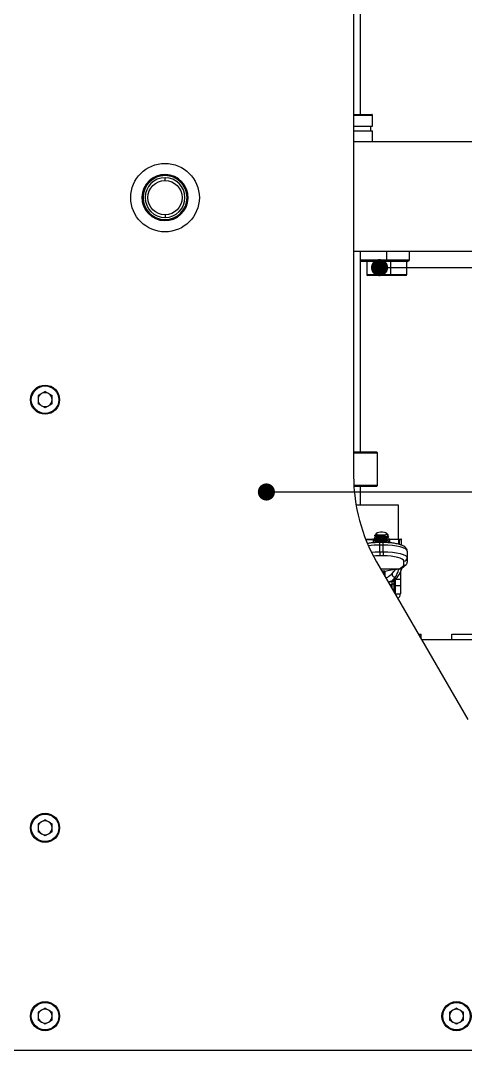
# Model space of a CAD drawing. Header units: millimetres. Extents: x -190 to 12889, y -227 to 3957.
# Drawn here: x 11809 to 11938.7, y 1142.4 to 1443.1 of the extents above; entities that cross this region are included whole.
import ezdxf
from ezdxf import colors
from ezdxf.entities.mleader import LeaderData, LeaderLine
from ezdxf.math import Vec2, Vec3

# ---------------------------------------------------------------- set-up
doc = ezdxf.new("R2010")
doc.units = ezdxf.units.MM
doc.header["$LTSCALE"] = 0.7
doc.layers.get('0').update_dxf_attribs({"color": 255})
doc.layers.add('DIM', color=94, linetype='Continuous', lineweight=25)
doc.styles.add('TCVN7824', font='tcvn+7284-2003r.ttf', dxfattribs={"height": 3.5})

# ---------------------------------------------------------------- blocks, each defined once
blk = doc.blocks.new('_Dot')
at = {"color": 0, "linetype": 'ByBlock', "lineweight": -2}
blk.add_line((-0.5, 0), (-1, 0), dxfattribs=at)
at = {"color": 0, "linetype": 'ByBlock', "const_width": 0.5}
blk.add_lwpolyline([(-0.25, 0, 1), (0.25, 0, 1)], format="xyb", close=True, dxfattribs=at)

msp = doc.modelspace()

# ---------------------------------------------------------------- linework, layer by layer
at = {"color": 7, "linetype": 'Continuous', "lineweight": 25}
for p, q in [((11906.0946, 1562.4288), (11906.0946, 1310.1083)), ((11908.0946, 1415.7288), (11908.0946, 1471.7288)), ((11906.0946, 1415.7288), (11910.8545, 1415.7288)), ((11910.8545, 1415.7288), (11911.3946, 1415.7288)), ((11911.5946, 1412.2788), (11911.5946, 1415.5288)), ((11906.0946, 1412.2788), (11911.5946, 1412.2788)), ((11906.0946, 1410.9288), (11911.0429, 1410.9288)), ((11911.0429, 1410.9288), (11911.5946, 1410.9288)), ((11911.0946, 1410.9288), (11911.0946, 1412.2788)), ((11911.5946, 1407.7288), (11911.5946, 1410.9288)), ((11952.0946, 1407.7288), (11906.0946, 1407.7288)), ((11851.0946, 1397.9538), (11851.0946, 1398.0538)), ((11851.0946, 1397.9538), (11851.0946, 1397.8538)), ((11851.0946, 1396.4288), (11851.0946, 1397.2288)), ((11851.0946, 1386.4288), (11851.0946, 1385.6288)), ((11851.0946, 1384.9038), (11851.0946, 1385.0038)), ((11851.0946, 1384.9038), (11851.0946, 1384.8038)), ((11952.0946, 1375.7288), (11906.0946, 1375.7288)), ((11908.0946, 1317.1288), (11908.0946, 1375.7288)), ((11915.6984, 1375.7288), (11915.6984, 1373.2288)), ((11922.3446, 1373.2288), (11922.3446, 1375.7288)), ((11908.0946, 1373.2288), (11915.6984, 1373.2288)), ((11911.96, 1372.7288), (11908.0946, 1372.7288)), ((11909.9083, 1372.7288), (11909.9083, 1368.9288)), ((11914.8566, 1372.7288), (11911.96, 1372.7288)), ((11915.504, 1372.7288), (11914.8566, 1372.7288)), ((11915.504, 1372.7288), (11915.6984, 1373.2288)), ((11921.8446, 1372.7288), (11915.504, 1372.7288)), ((11915.6984, 1373.2288), (11922.3446, 1373.2288)), ((11916.9083, 1368.9288), (11916.9083, 1372.7288)), ((11921.5946, 1368.9288), (11921.5946, 1372.7288)), ((11921.8446, 1372.7288), (11922.3446, 1373.2288)), ((11916.7083, 1368.7288), (11910.1083, 1368.7288)), ((11921.3946, 1368.7288), (11916.7083, 1368.7288)), ((11816.0946, 1334.7867), (11814.0526, 1333.6078)), ((11814.0526, 1333.6078), (11814.0526, 1331.2499)), ((11816.0946, 1334.7867), (11818.1366, 1333.6078)), ((11818.1366, 1331.2499), (11818.1366, 1333.6078)), ((11816.0946, 1330.0709), (11814.0526, 1331.2499)), ((11818.1366, 1331.2499), (11816.0946, 1330.0709)), ((11912.8446, 1317.1288), (11906.0946, 1317.1288)), ((11913.0946, 1316.8788), (11912.8446, 1317.1288)), ((11906.0946, 1316.8788), (11913.0946, 1316.8788)), ((11913.0946, 1307.3788), (11913.0946, 1316.8788)), ((11913.0946, 1307.3788), (11906.1691, 1307.3788)), ((11906.1834, 1307.1288), (11912.8446, 1307.1288)), ((11908.0946, 1301.7288), (11908.0946, 1307.1288)), ((11912.8446, 1307.1288), (11913.0946, 1307.3788)), ((11906.8017, 1301.7288), (11919.0946, 1301.7288)), ((11919.0946, 1301.7288), (11919.0946, 1291.7288)), ((11912.7773, 1293.4158), (11912.5822, 1293.2354)), ((11912.8121, 1293.4544), (11912.6206, 1293.2783)), ((11912.6274, 1293.0754), (11912.6274, 1292.9545)), ((11916.0916, 1293.0802), (11915.6849, 1293.4544)), ((11915.7197, 1293.2538), (11916.1324, 1292.8268)), ((11909.5952, 1291.7288), (11912.3446, 1291.7288)), ((11912.2737, 1291.5288), (11911.9276, 1291.5288)), ((11912.2869, 1292.8302), (11912.4678, 1292.9246)), ((11912.2869, 1292.1575), (11912.4671, 1292.2516)), ((11912.2869, 1292.1575), (11912.2869, 1292.0735)), ((11912.2869, 1291.4849), (11912.4664, 1291.5786)), ((11912.2869, 1291.4849), (11912.2869, 1291.4008)), ((11912.2869, 1290.8122), (11912.4657, 1290.9056)), ((11912.2869, 1290.8122), (11912.2869, 1290.7282)), ((11912.6274, 1291.0332), (11912.6274, 1290.9365)), ((11914.7233, 1290.7171), (11913.7233, 1290.7171)), ((11913.7233, 1288.0475), (11913.7233, 1289.9782)), ((11914.7233, 1289.9782), (11913.7233, 1289.9782)), ((11914.7233, 1288.0475), (11914.7233, 1289.9782)), ((11915.5513, 1291.6061), (11915.5337, 1291.6146)), ((11916.2093, 1291.7288), (11919.0946, 1291.7288)), ((11916.2101, 1292.2779), (11916.2101, 1292.1939)), ((11916.2101, 1291.6053), (11916.2101, 1291.5212)), ((11916.2101, 1290.9327), (11916.2101, 1290.8486)), ((11916.6169, 1291.7288), (11916.6627, 1291.6288)), ((11916.6627, 1291.5652), (11916.6627, 1291.6288)), ((11919.1573, 1291.6288), (11916.6627, 1291.6288)), ((11916.6676, 1290.6259), (11916.6676, 1291.5288)), ((11919.0946, 1291.7288), (11919.2014, 1291.7288)), ((11919.2014, 1291.7288), (11919.8946, 1291.7288)), ((11919.3887, 1291.5288), (11919.2485, 1291.5288)), ((11919.2485, 1290.2288), (11919.2485, 1291.5288)), ((11919.3887, 1291.5288), (11919.3887, 1290.1288)), ((11920.0946, 1289.935), (11920.0946, 1291.5288)), ((11913.7233, 1288.0475), (11913.7233, 1286.8211)), ((11913.7233, 1288.0475), (11914.7233, 1288.0475)), ((11914.7233, 1288.0475), (11914.7233, 1286.8211)), ((11921.7233, 1288.1509), (11921.7233, 1286.2202)), ((11912.7933, 1285.1083), (11939.3959, 1239.0314)), ((11914.7233, 1286.8211), (11913.7233, 1286.8211)), ((11919.505, 1283.0283), (11920.7233, 1284.0423)), ((11920.1232, 1283.2072), (11921.4409, 1284.3038)), ((11920.7233, 1284.0423), (11920.7233, 1285.2549)), ((11921.7233, 1286.2202), (11921.7233, 1284.9677)), ((11913.9906, 1283.0345), (11918.969, 1283.0345)), ((11914.3236, 1282.4578), (11914.9867, 1282.4578)), ((11914.9867, 1281.8108), (11914.6971, 1281.8108)), ((11915.2233, 1281.6454), (11914.8323, 1281.5767)), ((11915.2233, 1281.4162), (11914.9705, 1281.3373)), ((11914.9867, 1281.8108), (11915.2233, 1281.7583)), ((11918.435, 1282.9187), (11915.2233, 1282.222)), ((11915.2233, 1282.222), (11915.2233, 1280.8994)), ((11917.315, 1281.718), (11918.435, 1282.9187)), ((11918.969, 1283.0345), (11919.3479, 1283.0345)), ((11919.3479, 1283.0345), (11919.505, 1283.0283)), ((11919.7485, 1282.2716), (11919.7485, 1279.9654)), ((11916.1881, 1279.2283), (11916.4996, 1279.1849)), ((11916.2829, 1279.1815), (11916.5846, 1279.1815)), ((11916.4825, 1279.2563), (11916.4376, 1279.2416)), ((11916.5846, 1279.2405), (11916.9175, 1279.3377)), ((11917.2233, 1278.3225), (11916.7111, 1278.3225)), ((11917.2233, 1279.4672), (11917.2233, 1278.3225)), ((11917.2233, 1278.3225), (11917.2233, 1277.4353)), ((11917.2736, 1277.9248), (11917.2233, 1277.9248)), ((11917.2736, 1279.4248), (11917.2736, 1278.5839)), ((11917.7736, 1278.5839), (11917.2736, 1278.5839)), ((11917.2736, 1278.5839), (11917.2736, 1277.3482)), ((11917.7736, 1279.4248), (11917.7736, 1278.5839)), ((11917.7736, 1278.5839), (11917.7736, 1276.4822)), ((11918.2485, 1279.9763), (11918.2485, 1275.6597)), ((11919.7485, 1279.9654), (11918.2485, 1279.9654)), ((11919.7485, 1278.0435), (11918.2485, 1278.0435)), ((11919.7485, 1279.9654), (11919.7485, 1278.0435)), ((11919.7485, 1278.0435), (11919.7485, 1275.7373)), ((11918.2485, 1275.7373), (11919.7485, 1275.7373)), ((11925.0213, 1263.9288), (11925.7736, 1263.9288)), ((11925.7736, 1262.6258), (11925.7736, 1263.9288)), ((11934.7233, 1262.4288), (11934.7233, 1263.9288)), ((11934.7233, 1263.9288), (11942.4867, 1263.9288)), ((11925.8873, 1262.4288), (12039.2736, 1262.4288)), ((11816.0946, 1209.7867), (11814.0526, 1208.6078)), ((11816.0946, 1209.7867), (11818.1366, 1208.6078)), ((11814.0526, 1208.6078), (11814.0526, 1206.2499)), ((11816.0946, 1205.0709), (11814.0526, 1206.2499)), ((11818.1366, 1206.2499), (11816.0946, 1205.0709)), ((11818.1366, 1206.2499), (11818.1366, 1208.6078)), ((11816.0946, 1154.7867), (11814.0526, 1153.6078)), ((11816.0946, 1154.7867), (11818.1366, 1153.6078)), ((11936.0946, 1154.7867), (11934.0526, 1153.6078)), ((11936.0946, 1154.7867), (11938.1366, 1153.6078)), ((11814.0526, 1153.6078), (11814.0526, 1151.2499)), ((11818.1366, 1151.2499), (11818.1366, 1153.6078)), ((11934.0526, 1153.6078), (11934.0526, 1151.2499)), ((11938.1366, 1151.2499), (11938.1366, 1153.6078)), ((11816.0946, 1150.0709), (11814.0526, 1151.2499)), ((11818.1366, 1151.2499), (11816.0946, 1150.0709)), ((11936.0946, 1150.0709), (11934.0526, 1151.2499)), ((11938.1366, 1151.2499), (11936.0946, 1150.0709)), ((11946.0946, 1142.4288), (11806.0946, 1142.4288))]:
    msp.add_line(p, q, dxfattribs=at)
at = {"color": 8, "linetype": 'Continuous', "lineweight": 25}
for p, q in [((11906.0946, 1415.5288), (11911.0429, 1415.5288)), ((11911.0429, 1415.5288), (11911.5946, 1415.5288)), ((11909.9083, 1368.9288), (11916.9083, 1368.9288)), ((11916.9083, 1368.9288), (11921.5946, 1368.9288)), ((11911.9276, 1291.5288), (11909.6747, 1291.5288)), ((11911.9276, 1290.6401), (11911.9276, 1291.5288)), ((11912.5413, 1291.5288), (11912.2737, 1291.5288)), ((11912.2737, 1291.3133), (11912.2737, 1290.9115)), ((11913.7233, 1289.9782), (11913.7233, 1290.7171)), ((11914.7233, 1289.9782), (11914.7233, 1290.7171)), ((11916.6485, 1291.5288), (11916.2101, 1291.5288)), ((11916.6627, 1291.6288), (11916.6417, 1291.6288)), ((11916.6485, 1290.6278), (11916.6485, 1291.5288)), ((11916.6485, 1291.5288), (11916.6676, 1291.5288)), ((11920.0946, 1291.5288), (11919.3887, 1291.5288)), ((11914.9867, 1282.4578), (11914.9867, 1281.8108))]:
    msp.add_line(p, q, dxfattribs=at)
at = {"color": 7, "linetype": 'Continuous', "lineweight": 25, "flags": 128}
for points in [[(11915.7197, 1293.2538), (11915.7196, 1293.4159), (11915.4956, 1293.5655), (11915.0817, 1293.6801), (11914.5409, 1293.7421), (11913.9557, 1293.7421), (11913.415, 1293.68), (11913.0012, 1293.5655), (11912.7773, 1293.4158)], [(11912.7773, 1293.4158), (11912.7773, 1293.2538), (11913.0014, 1293.1041), (11913.4152, 1292.9895), (11913.956, 1292.9275), (11914.5413, 1292.9276), (11915.082, 1292.9896), (11915.4958, 1293.1042), (11915.7197, 1293.2538)], [(11912.1606, 1291.7288), (11912.1826, 1291.725), (11912.2038, 1291.7136), (11912.2234, 1291.6951), (11912.2405, 1291.6702), (11912.2546, 1291.6399), (11912.265, 1291.6053), (11912.2715, 1291.5678), (11912.2737, 1291.5288)], [(11921.7233, 1288.1509), (11921.5888, 1288.5074), (11921.1905, 1288.8501), (11920.5436, 1289.1661), (11919.6731, 1289.443), (11918.6123, 1289.6702), (11917.4021, 1289.8391), (11916.089, 1289.943), (11914.7233, 1289.9782)], [(11919.2014, 1291.7288), (11919.1928, 1291.7269), (11919.1845, 1291.7212), (11919.1769, 1291.712), (11919.1702, 1291.6995), (11919.1647, 1291.6844), (11919.1607, 1291.6671), (11919.1582, 1291.6483), (11919.1573, 1291.6288)], [(11914.7233, 1288.0475), (11916.089, 1288.0124), (11917.4021, 1287.9084), (11918.6123, 1287.7396), (11919.6731, 1287.5123), (11920.5436, 1287.2354), (11921.1905, 1286.9195), (11921.5888, 1286.5767), (11921.7233, 1286.2202)], [(11920.7233, 1285.2549), (11920.6081, 1285.5604), (11920.2666, 1285.8543), (11919.7122, 1286.125), (11918.966, 1286.3624), (11918.0568, 1286.5572), (11917.0194, 1286.7019), (11915.8939, 1286.791), (11914.7233, 1286.8211)], [(11917.5934, 1279.7444), (11917.7408, 1279.7894), (11917.8715, 1279.8382), (11917.9844, 1279.8903), (11918.0782, 1279.9452), (11918.1522, 1280.0024), (11918.2055, 1280.0614), (11918.2377, 1280.1215), (11918.2485, 1280.1822)], [(11918.1845, 1276.5044), (11918.1895, 1276.6065), (11918.1962, 1276.9248)], [(11918.1894, 1275.7621), (11918.1895, 1275.7656), (11918.1962, 1276.0839)]]:
    msp.add_lwpolyline(points, dxfattribs=at)
at = {"color": 8, "linetype": 'Continuous', "lineweight": 25, "flags": 128}
for points in [[(11911.2812, 1287.9327), (11912.3577, 1288.0124), (11913.7233, 1288.0475)], [(11913.7233, 1286.8211), (11912.5528, 1286.791), (11911.8882, 1286.7461)]]:
    msp.add_lwpolyline(points, dxfattribs=at)
at = {"color": 7, "linetype": 'Continuous', "lineweight": 25}
for centre, radius in [((11851.0946, 1391.4288), 10), ((11851.0946, 1391.4288), 5), ((11816.0946, 1332.4288), 4.25), ((11816.0946, 1332.4288), 4), ((11816.0946, 1207.4288), 4.25), ((11816.0946, 1207.4288), 4), ((11816.0946, 1152.4288), 4.25), ((11816.0946, 1152.4288), 4), ((11936.0946, 1152.4288), 4.25), ((11936.0946, 1152.4288), 4)]:
    msp.add_circle(centre, radius, dxfattribs=at)
for centre, radius, start, end in [((11911.3946, 1415.5288), 0.2, 0, 90), ((11851.0946, 1391.4288), 6.735, 358.671608, 178.671608), ((11851.0946, 1391.4288), 6.625, 90, 270), ((11851.0946, 1391.4288), 6.525, 90, 270), ((11851.0946, 1391.4288), 6.425, 90, 270), ((11851.0946, 1391.4288), 5.8, 90, 270), ((11851.0946, 1391.4288), 6.625, 270, 90), ((11851.0946, 1391.4288), 6.525, 270, 90), ((11851.0946, 1391.4288), 6.425, 270, 90), ((11851.0946, 1391.4288), 5.8, 270, 90), ((11851.0946, 1391.4288), 6.735, 178.671608, 358.671608), ((11910.1083, 1368.9288), 0.2, 180, 270), ((11916.7083, 1368.9288), 0.2, 270, 0), ((11921.3946, 1368.9288), 0.2, 270, 0), ((11816.0946, 1332.4288), 2.042, 120, 180), ((11816.0946, 1332.4288), 2.042, 180, 240), ((11816.0946, 1332.4288), 2.042, 60, 120), ((11816.0946, 1332.4288), 2.042, 0, 60), ((11816.0946, 1332.4288), 2.042, 300, 0), ((11816.0946, 1332.4288), 2.042, 240, 300), ((11956.0946, 1310.1083), 50, 180, 210), ((11911.7361, 1291.5373), 0.1918, 357.472402, 87.226851), ((11914.2518, 1299.0255), 6.7256, 261.172441, 274.287758), ((11919.8946, 1291.5288), 0.2, 0, 90), ((11920.7404, 1286.2379), 0.9831, 269.007126, 358.971461), ((11918.4376, 1281.607), 1.1281, 174.353069, 258.699208), ((11910.5898, 1276.9248), 7.6064, 0, 19.188073), ((11910.5898, 1276.0839), 7.6064, 0, 19.188073), ((11918.2175, 1275.7513), 1.5311, 299.290036, 359.476123), ((11816.0946, 1207.4288), 2.042, 120, 180), ((11816.0946, 1207.4288), 2.042, 60, 120), ((11816.0946, 1207.4288), 2.042, 0, 60), ((11816.0946, 1207.4288), 2.042, 180, 240), ((11816.0946, 1207.4288), 2.042, 300, 0), ((11816.0946, 1207.4288), 2.042, 240, 300), ((11816.0946, 1152.4288), 2.042, 120, 180), ((11816.0946, 1152.4288), 2.042, 180, 240), ((11816.0946, 1152.4288), 2.042, 60, 120), ((11816.0946, 1152.4288), 2.042, 0, 60), ((11816.0946, 1152.4288), 2.042, 300, 0), ((11936.0946, 1152.4288), 2.042, 120, 180), ((11936.0946, 1152.4288), 2.042, 180, 240), ((11936.0946, 1152.4288), 2.042, 60, 120), ((11936.0946, 1152.4288), 2.042, 0, 60), ((11936.0946, 1152.4288), 2.042, 300, 0), ((11816.0946, 1152.4288), 2.042, 240, 300), ((11936.0946, 1152.4288), 2.042, 240, 300)]:
    msp.add_arc(centre, radius, start, end, dxfattribs=at)
at = {"color": 8, "linetype": 'Continuous', "lineweight": 25}
for centre, radius, start, end in [((11913.631, 1266.0514), 23.927, 89.778812, 97.708724), ((11917.9825, 1276.1101), 0.2153, 301.37421, 353.008649), ((11918.0354, 1276.9324), 0.161, 320.452578, 357.291804)]:
    msp.add_arc(centre, radius, start, end, dxfattribs=at)
at = {"color": 7, "linetype": 'Continuous', "lineweight": 25}
for points, knots in [([(11912.6274, 1293.0223), (11912.6179, 1293.0178), (11912.5531, 1292.9863), (11912.4894, 1292.9555), (11912.435, 1292.9291)], [0, 0, 0, 0, 0.1452406, 1, 1, 1, 1]), ([(11912.5822, 1293.2354), (11912.5707, 1293.1953), (11912.5501, 1293.1236), (11912.6703, 1293.0254), (11912.875, 1292.9343), (11913.1057, 1292.8917), (11913.2435, 1292.8663)], [0, 0, 0, 0, 0.27982224, 0.49989675, 0.70121256, 1, 1, 1, 1]), ([(11915.5274, 1292.9427), (11915.3359, 1292.8749), (11914.9489, 1292.7379), (11914.1257, 1292.6466), (11913.399, 1292.6674), (11912.9048, 1292.7496), (11912.6478, 1292.8568), (11912.6539, 1292.9267), (11912.6562, 1292.9537)], [0, 0, 0, 0, 0.19616978, 0.39646109, 0.59151859, 0.75071625, 0.90381626, 1, 1, 1, 1]), ([(11915.5274, 1292.9427), (11915.4674, 1292.9013), (11915.3472, 1292.8186), (11915.0254, 1292.6686), (11914.5311, 1292.5124), (11913.8542, 1292.4058), (11913.4315, 1292.3883), (11913.2197, 1292.3796)], [0, 0, 0, 0, 0.125467081, 0.251126384, 0.500405261, 0.749630033, 1, 1, 1, 1]), ([(11916.1324, 1292.8268), (11916.1587, 1292.9033), (11916.1929, 1293.0027), (11916.0591, 1293.0913), (11916.0282, 1293.1118)], [0, 0, 0, 0, 0.76843747, 1, 1, 1, 1]), ([(11913.7233, 1290.7171), (11913.4734, 1290.7146), (11912.7458, 1290.7074), (11911.5606, 1290.6355), (11910.7215, 1290.5128), (11910.3062, 1290.4521)], [0, 0, 0, 0, 0.208964609, 0.608431023, 1, 1, 1, 1]), ([(11916.2101, 1292.2779), (11916.1285, 1292.193), (11915.9678, 1292.0258), (11915.384, 1291.8319), (11914.6509, 1291.701), (11913.8485, 1291.6608), (11913.1066, 1291.7048), (11912.5468, 1291.8153), (11912.223, 1291.9834), (11912.2654, 1292.0989), (11912.2869, 1292.1575)], [0, 0, 0, 0, 0.12624663, 0.24855661, 0.37590898, 0.5, 0.62409102, 0.75144339, 0.87375337, 1, 1, 1, 1]), ([(11916.2101, 1292.1939), (11916.1285, 1292.1089), (11915.9678, 1291.9418), (11915.384, 1291.7478), (11914.6509, 1291.6169), (11913.8485, 1291.5767), (11913.1066, 1291.6208), (11912.5468, 1291.7312), (11912.223, 1291.8993), (11912.2654, 1292.0148), (11912.2869, 1292.0735)], [0, 0, 0, 0, 0.12624663, 0.24855661, 0.37590898, 0.5, 0.62409102, 0.75144339, 0.87375337, 1, 1, 1, 1]), ([(11916.2101, 1291.6053), (11916.1285, 1291.5204), (11915.9678, 1291.3532), (11915.384, 1291.1592), (11914.6509, 1291.0283), (11913.8485, 1290.9882), (11913.1066, 1291.0322), (11912.5468, 1291.1427), (11912.223, 1291.3107), (11912.2654, 1291.4262), (11912.2869, 1291.4849)], [0, 0, 0, 0, 0.12624663, 0.24855661, 0.37590898, 0.5, 0.62409102, 0.75144339, 0.87375337, 1, 1, 1, 1]), ([(11916.2101, 1291.5212), (11916.1285, 1291.4363), (11915.9678, 1291.2691), (11915.384, 1291.0751), (11914.6509, 1290.9443), (11913.8485, 1290.9041), (11913.1066, 1290.9481), (11912.5468, 1291.0586), (11912.223, 1291.2267), (11912.2654, 1291.3422), (11912.2869, 1291.4008)], [0, 0, 0, 0, 0.126246625, 0.248556607, 0.37590898, 0.5, 0.62409102, 0.751443393, 0.873753375, 1, 1, 1, 1]), ([(11913.2197, 1292.3796), (11913.0318, 1292.4052), (11912.6614, 1292.4558), (11912.3554, 1292.5812), (11912.2233, 1292.7114), (11912.2654, 1292.7901), (11912.2869, 1292.8302)], [0, 0, 0, 0, 0.28474564, 0.56135718, 0.77666663, 1, 1, 1, 1]), ([(11914.7546, 1292.3187), (11914.5033, 1292.2946), (11914.006, 1292.247), (11913.2654, 1292.2791), (11912.6514, 1292.3733), (11912.2714, 1292.5198), (11912.2907, 1292.6224), (11912.2977, 1292.6598)], [0, 0, 0, 0, 0.20765177, 0.41088508, 0.62204707, 0.86216829, 1, 1, 1, 1]), ([(11912.4258, 1292.4759), (11912.4806, 1292.4494), (11912.5901, 1292.3965), (11912.7016, 1292.3424), (11912.7574, 1292.3154)], [0, 0, 0, 0, 0.50020545, 1, 1, 1, 1]), ([(11912.4315, 1291.8005), (11912.4862, 1291.7741), (11912.5957, 1291.7211), (11912.707, 1291.6672), (11912.7626, 1291.6403)], [0, 0, 0, 0, 0.500181469, 1, 1, 1, 1]), ([(11912.6274, 1291.0044), (11912.6172, 1290.9995), (11912.5517, 1290.9677), (11912.4872, 1290.9365), (11912.4327, 1290.9102)], [0, 0, 0, 0, 0.15425043, 1, 1, 1, 1]), ([(11912.657, 1291.6914), (11912.6372, 1291.6818), (11912.562, 1291.6453), (11912.488, 1291.6095), (11912.4335, 1291.5831)], [0, 0, 0, 0, 0.262877773, 1, 1, 1, 1]), ([(11912.6274, 1292.3497), (11912.6177, 1292.345), (11912.5526, 1292.3135), (11912.4887, 1292.2825), (11912.4342, 1292.2561)], [0, 0, 0, 0, 0.1483477, 1, 1, 1, 1]), ([(11912.4408, 1291.1235), (11912.4954, 1291.0971), (11912.6045, 1291.0443), (11912.7153, 1290.9906), (11912.7707, 1290.9638)], [0, 0, 0, 0, 0.50015765, 1, 1, 1, 1]), ([(11915.6543, 1291.6843), (11915.5673, 1291.6312), (11915.3611, 1291.5052), (11914.7626, 1291.3702), (11914.0458, 1291.3018), (11913.3229, 1291.3272), (11912.8041, 1291.4284), (11912.5847, 1291.5495), (11912.6334, 1291.6054), (11912.6363, 1291.6087)], [0, 0, 0, 0, 0.12173683, 0.28867204, 0.45517793, 0.61852409, 0.8065864, 0.98839769, 1, 1, 1, 1]), ([(11915.522, 1292.4427), (11915.4886, 1292.4257), (11915.3764, 1292.3688), (11915.0987, 1292.2902), (11914.7145, 1292.2122), (11914.2957, 1292.1651), (11913.8799, 1292.1513), (11913.4869, 1292.1649), (11913.1389, 1292.2031), (11912.8689, 1292.2638), (11912.6849, 1292.3431), (11912.6485, 1292.4007), (11912.6302, 1292.4296)], [0, 0, 0, 0, 0.04471031, 0.15000759, 0.25839355, 0.36621084, 0.47001139, 0.5749969, 0.68329177, 0.7912567, 0.89533875, 1, 1, 1, 1]), ([(11915.8407, 1292.5899), (11915.8471, 1292.5749), (11915.8919, 1292.4694), (11915.5965, 1292.2752), (11915.0367, 1292.0938), (11914.3642, 1291.9952), (11913.73, 1291.9799), (11913.1315, 1292.0259), (11912.6896, 1292.1382), (11912.6699, 1292.2384), (11912.6614, 1292.2817)], [0, 0, 0, 0, 0.026598019, 0.186771127, 0.343490518, 0.471014396, 0.593474283, 0.719702036, 0.879111177, 1, 1, 1, 1]), ([(11913.1207, 1290.7077), (11913.0662, 1290.715), (11912.8527, 1290.7436), (11912.6539, 1290.8316), (11912.6695, 1290.9049), (11912.676, 1290.9355)], [0, 0, 0, 0, 0.16676366, 0.65222321, 1, 1, 1, 1]), ([(11915.5065, 1291.0987), (11915.3547, 1291.0369), (11915.1068, 1290.9361), (11914.6158, 1290.8538), (11914.0636, 1290.8005), (11913.5033, 1290.8125), (11913.0712, 1290.8703), (11912.8076, 1290.935), (11912.7316, 1290.9924), (11912.694, 1291.0208)], [0, 0, 0, 0, 0.18760769, 0.30617094, 0.42317595, 0.64976644, 0.76829077, 0.8855146, 1, 1, 1, 1]), ([(11915.5171, 1291.761), (11915.4255, 1291.7252), (11915.2383, 1291.6519), (11914.8675, 1291.5663), (11914.4575, 1291.5068), (11914.0378, 1291.4799), (11913.6332, 1291.4843), (11913.2668, 1291.5129), (11912.9577, 1291.5648), (11912.8274, 1291.6154), (11912.7633, 1291.6402)], [0, 0, 0, 0, 0.12124511, 0.248039, 0.37585069, 0.50034951, 0.62209362, 0.74867481, 0.8765535, 1, 1, 1, 1]), ([(11915.774, 1291.0823), (11915.6814, 1291.0182), (11915.4961, 1290.8896), (11915.0784, 1290.758), (11914.7723, 1290.7241), (11914.6717, 1290.713)], [0, 0, 0, 0, 0.40109272, 0.80326656, 1, 1, 1, 1]), ([(11921.7233, 1288.1509), (11921.6938, 1288.3621), (11921.6346, 1288.7848), (11921.2519, 1289.2736), (11920.7345, 1289.6674), (11919.9714, 1290.0197), (11918.9088, 1290.3247), (11917.6154, 1290.549), (11916.2063, 1290.6904), (11915.2215, 1290.7081), (11914.7233, 1290.7171)], [0, 0, 0, 0, 0.0901417, 0.18036341, 0.28190863, 0.41491698, 0.56897227, 0.7143958, 0.85551766, 1, 1, 1, 1]), ([(11914.7546, 1292.3187), (11914.9636, 1292.3503), (11915.3045, 1292.4019), (11915.7012, 1292.5229), (11915.997, 1292.6559), (11916.0858, 1292.768), (11916.1324, 1292.8268)], [0, 0, 0, 0, 0.3063271, 0.49966999, 0.73779435, 1, 1, 1, 1]), ([(11915.5158, 1291.7603), (11915.5693, 1291.7863), (11915.6764, 1291.8383), (11915.786, 1291.8912), (11915.8408, 1291.9177)], [0, 0, 0, 0, 0.4997446, 1, 1, 1, 1]), ([(11915.5159, 1291.0877), (11915.5681, 1291.1131), (11915.6725, 1291.1639), (11915.7786, 1291.2153), (11915.8317, 1291.241)], [0, 0, 0, 0, 0.49988417, 1, 1, 1, 1]), ([(11915.5264, 1292.4377), (11915.5804, 1292.4639), (11915.6885, 1292.5163), (11915.7989, 1292.5697), (11915.8541, 1292.5964)], [0, 0, 0, 0, 0.49973436, 1, 1, 1, 1]), ([(11915.541, 1291.6097), (11915.5447, 1291.6084), (11915.74, 1291.5414), (11915.8799, 1291.4334), (11915.844, 1291.3313), (11915.8393, 1291.318)], [0, 0, 0, 0, 0.016464544, 0.87177388, 1, 1, 1, 1]), ([(11915.714, 1292.1631), (11915.8012, 1292.1038), (11915.8961, 1292.0393), (11915.8613, 1291.971), (11915.8586, 1291.9655)], [0, 0, 0, 0, 0.91975405, 1, 1, 1, 1]), ([(11916.2101, 1290.9327), (11916.1499, 1290.8431), (11916.0876, 1290.7502), (11915.8934, 1290.6831), (11915.8864, 1290.6807)], [0, 0, 0, 0, 0.96415731, 1, 1, 1, 1]), ([(11915.988, 1292.7165), (11916.0769, 1292.6585), (11916.2874, 1292.5211), (11916.2384, 1292.367), (11916.2101, 1292.2779)], [0, 0, 0, 0, 0.42235397, 1, 1, 1, 1]), ([(11915.988, 1292.0438), (11916.0769, 1291.9858), (11916.2874, 1291.8484), (11916.2384, 1291.6943), (11916.2101, 1291.6053)], [0, 0, 0, 0, 0.42236237, 1, 1, 1, 1]), ([(11915.988, 1291.3712), (11916.0769, 1291.3132), (11916.2874, 1291.1758), (11916.2384, 1291.0217), (11916.2101, 1290.9327)], [0, 0, 0, 0, 0.422376508, 1, 1, 1, 1]), ([(11916.6653, 1291.5288), (11916.6659, 1291.5376), (11916.668, 1291.5718), (11916.6459, 1291.6305), (11916.5975, 1291.6899), (11916.536, 1291.7251), (11916.4935, 1291.7255), (11916.4764, 1291.7257)], [0, 0, 0, 0, 0.08484962, 0.33137136, 0.58256491, 0.83140057, 1, 1, 1, 1]), ([(11916.6485, 1291.5288), (11916.6466, 1291.551), (11916.6429, 1291.5954), (11916.614, 1291.6548), (11916.5712, 1291.7001), (11916.5227, 1291.7251), (11916.49, 1291.7277), (11916.4765, 1291.7288)], [0, 0, 0, 0, 0.211841, 0.42315069, 0.63509405, 0.84930832, 1, 1, 1, 1]), ([(11919.2485, 1291.5288), (11919.2481, 1291.5357), (11919.2471, 1291.5538), (11919.2366, 1291.5818), (11919.216, 1291.6078), (11919.1884, 1291.6254), (11919.1677, 1291.6277), (11919.1573, 1291.6288)], [0, 0, 0, 0, 0.13052208, 0.34464992, 0.56203128, 0.78104328, 1, 1, 1, 1]), ([(11919.2014, 1291.7288), (11919.2227, 1291.7265), (11919.2654, 1291.722), (11919.3221, 1291.6866), (11919.3644, 1291.6347), (11919.3858, 1291.5788), (11919.3879, 1291.5425), (11919.3887, 1291.5288)], [0, 0, 0, 0, 0.21775778, 0.43611294, 0.65367505, 0.86872493, 1, 1, 1, 1]), ([(11920.7233, 1284.0423), (11920.865, 1284.0536), (11921.1591, 1284.0771), (11921.4947, 1284.3243), (11921.6905, 1284.6416), (11921.7127, 1284.8619), (11921.7233, 1284.9677)], [0, 0, 0, 0, 0.27168228, 0.56428478, 0.79089441, 1, 1, 1, 1]), ([(11915.2233, 1281.5841), (11915.1638, 1281.5589), (11915.0699, 1281.5191), (11914.9328, 1281.4974), (11914.8827, 1281.4894)], [0, 0, 0, 0, 0.634298157, 1, 1, 1, 1]), ([(11916.8641, 1279.223), (11917.1223, 1279.2912), (11917.7259, 1279.4508), (11918.5827, 1280.1906), (11919.4756, 1281.4016), (11919.9802, 1282.6668), (11920.2316, 1283.2974)], [0, 0, 0, 0, 0.17710954, 0.41408553, 0.70800809, 1, 1, 1, 1]), ([(11918.2165, 1280.5008), (11918.4159, 1280.8512), (11918.8113, 1281.5459), (11919.1701, 1282.5412), (11919.3479, 1283.0345)], [0, 0, 0, 0, 0.50432122, 1, 1, 1, 1]), ([(11918.435, 1282.9187), (11918.5485, 1282.9392), (11918.776, 1282.9803), (11919.1569, 1283.0164), (11919.3479, 1283.0345)], [0, 0, 0, 0, 0.49862891, 1, 1, 1, 1]), ([(11919.505, 1283.0283), (11919.5656, 1283.0265), (11919.6886, 1283.0227), (11919.8634, 1283.0612), (11920.0128, 1283.1221), (11920.0885, 1283.1843), (11920.1205, 1283.2106)], [0, 0, 0, 0, 0.25883112, 0.52502582, 0.79925459, 1, 1, 1, 1])]:
    msp.add_open_spline(points, degree=3, knots=knots, dxfattribs=at)
for points in [[(11913.2435, 1292.8663), (11913.4262, 1292.835), (11913.7915, 1292.7725), (11914.4475, 1292.7624), (11915.0759, 1292.8154), (11915.3769, 1292.9003), (11915.5274, 1292.9427)], [(11914.9867, 1282.4578), (11915.0177, 1282.4543), (11915.0798, 1282.4472), (11915.158, 1282.3927), (11915.2127, 1282.3147), (11915.2198, 1282.2529), (11915.2233, 1282.222)]]:
    msp.add_open_spline(points, degree=3, dxfattribs=at)
at = {"color": 8, "linetype": 'Continuous', "lineweight": 25}
for points, knots in [([(11915.5246, 1280.3775), (11915.7109, 1280.4399), (11916.1816, 1280.5977), (11916.888, 1281.296), (11917.315, 1281.718)], [0, 0, 0, 0, 0.39556779, 1, 1, 1, 1]), ([(11918.2165, 1280.5008), (11917.824, 1280.0834), (11917.1276, 1279.3427), (11916.6785, 1279.2826), (11916.4825, 1279.2563)], [0, 0, 0, 0, 0.56357771, 1, 1, 1, 1]), ([(11916.9175, 1279.3377), (11917.0499, 1279.3583), (11917.4783, 1279.425), (11917.9149, 1280.0613), (11918.2165, 1280.5008)], [0, 0, 0, 0, 0.30914674, 1, 1, 1, 1])]:
    msp.add_open_spline(points, degree=3, knots=knots, dxfattribs=at)

# ---------------------------------------------------------------- leaders
at = {"layer": 'DIM', "ltscale": 0.2}
ml = msp.add_multileader_mtext('Standard', dxfattribs=at)
ml.set_content('5', color=256, style='TCVN7824')
ml.set_leader_properties(color=256)
ml.set_arrow_properties(name='DOT')
ml.build(insert=Vec2(0, 0))
ml.multileader.update_dxf_attribs({"text_left_attachment_type": 6, "text_right_attachment_type": 6, "dogleg_length": 0.36, "arrow_head_size": 5})
ctx = ml.context
ctx.base_point, ctx.char_height, ctx.arrow_head_size, ctx.plane_origin = Vec3(12193.202, 1370.9741), 3.5, 5, Vec3(11913.6548, 1370.9741)
ctx.left_attachment, ctx.right_attachment = 6, 6
notes = []
notes.append((ctx, [(0, (1, 1, 0), (12192.842, 1370.9741), (1, 0), 0.36, [(0, [(11913.6548, 1370.9741)], 0, [])])]))
ctx.mtext.insert, ctx.mtext.flow_direction = Vec3(12195.202, 1375.1741), 5
ml = msp.add_multileader_mtext('Standard', dxfattribs=at)
ml.set_content('4', color=256, style='TCVN7824')
ml.set_leader_properties(color=256)
ml.set_arrow_properties(name='DOT')
ml.build(insert=Vec2(0, 0))
ml.multileader.update_dxf_attribs({"text_left_attachment_type": 6, "text_right_attachment_type": 6, "dogleg_length": 0.36, "arrow_head_size": 5})
ctx = ml.context
ctx.base_point, ctx.char_height, ctx.arrow_head_size, ctx.plane_origin = Vec3(12193.202, 1305.4751), 3.5, 5, Vec3(11880.6499, 1305.4751)
ctx.left_attachment, ctx.right_attachment = 6, 6
notes.append((ctx, [(0, (1, 1, 0), (12192.842, 1305.4751), (1, 0), 0.36, [(0, [(11880.6499, 1305.4751)], 0, [])])]))
ctx.mtext.insert, ctx.mtext.flow_direction = Vec3(12195.202, 1309.6751), 5
for ctx, leaders in notes:
    for number, flags, end, landing, length, lines in leaders:
        leader = LeaderData()
        leader.index, (leader.has_last_leader_line, leader.has_dogleg_vector, leader.attachment_direction) = number, flags
        leader.last_leader_point, leader.dogleg_vector, leader.dogleg_length = Vec3(end), Vec3(landing), length
        for number, points, colour, breaks in lines:
            line = LeaderLine()
            line.index, line.vertices, line.color, line.breaks = number, Vec3.list(points), colors.encode_raw_color(colour), breaks
            leader.lines.append(line)
        ctx.leaders.append(leader)

doc.saveas('drawing.dxf')
